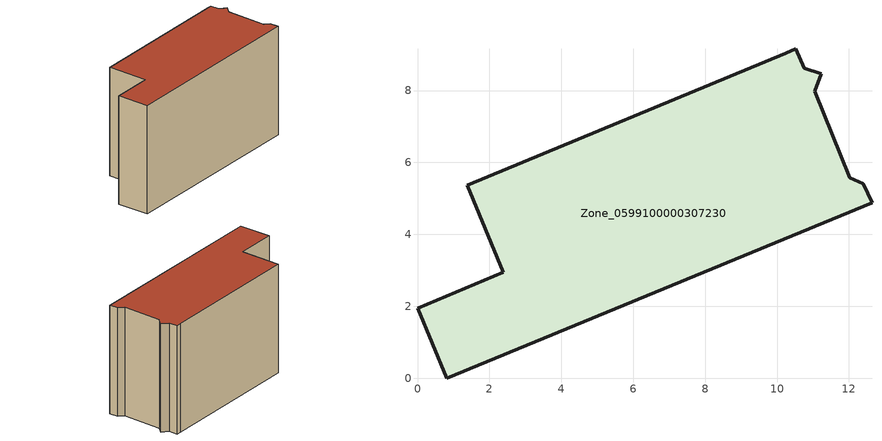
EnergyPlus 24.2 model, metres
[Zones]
Zone_0599100000307230
 floor ground (C_G): 0,1.95 2.39,2.94 1.38,5.36 10.24,9.03 10.52,9.16 10.76,8.62 11.23,8.46 11.05,7.98 12.02,5.57 12.4,5.41 12.64,4.88 0.82,0 z0
 wall outside (C_F): 2.39,2.94 0,1.95 0.82,0 12.64,4.88 12.4,5.41 12.02,5.57 11.05,7.98 11.23,8.46 10.76,8.62 10.52,9.16 10.24,9.03 1.38,5.36 2.39,2.94 z0:7.23
 roof outside (C_R): 10.52,9.16 10.24,9.03 1.38,5.36 2.39,2.94 0,1.95 0.82,0 12.64,4.88 12.4,5.41 12.02,5.57 11.05,7.98 11.23,8.46 10.76,8.62 z7.23
[BUILDING]
Pand.0599100000307230: North Axis=0; Terrain=City; Loads Convergence Tolerance Value=0.04; Temperature Convergence Tolerance Value=0.4; Solar Distribution=FullExterior; Maximum Number of Warmup Days=25; Minimum Number of Warmup Days=1
[Site:Location]
Rotterdam.The.Hague.AP_ZH_NLD Design_Conditions: Latitude=51.96; Longitude=4.45; Time Zone=1; Elevation=-4.5
[SITE:GROUNDTEMPERATURE:BUILDINGSURFACE]
18, 18, 18, 18, 18, 18, 18, 18, 18, 18, 18, 18
[MATERIAL] Thermal Absorptance=0.9; Solar Absorptance=0.7; Visible Absorptance=0.7
Name | Roughness | Thickness | Conductivity | Density | Specific Heat
G.TI.1946 | MediumSmooth | 0.15 | 1 | 540 | 1210
F.TI.1946 | Rough | 0.3 | 0.857143 | 1920 | 840
R.TI.1946 | MediumRough | 0.2 | 0.1 | 1500 | 1000
[CONSTRUCTION]
C_G: G.TI.1946
C_F: F.TI.1946
C_R: R.TI.1946
[ZONE]
Zone_0599100000307230: Type=1; Multiplier=1; Ceiling Height=Autocalculate; Volume=Autocalculate; Floor Area=autocalculate; Part of Total Floor Area=Yes
[ZONEINFILTRATION:DESIGNFLOWRATE]
Infil_Zone_0599100000307230: Zone or ZoneList or Space or SpaceList=Zone_0599100000307230; Schedule=AlwaysOn; Design Flow Rate Calculation Method=Flow/Area; Flow Rate per Floor Area=0.003; Constant Term Coefficient=1; Temperature Term Coefficient=0; Velocity Term Coefficient=0; Velocity Squared Term Coefficient=0
[HVACTEMPLATE:ZONE:IDEALLOADSAIRSYSTEM]
Zone_0599100000307230: Maximum Heating Supply Air Temperature=50; Minimum Cooling Supply Air Temperature=13; Maximum Heating Supply Air Humidity Ratio=0.0156; Minimum Cooling Supply Air Humidity Ratio=0.0077; Heating Limit=NoLimit; Cooling Limit=NoLimit; Dehumidification Control Type=ConstantSensibleHeatRatio; Cooling Sensible Heat Ratio=0.7; Dehumidification Setpoint=60; Humidification Control Type=None; Humidification Setpoint=30; Outdoor Air Method=None; Outdoor Air Flow Rate per Person=0.00944; Outdoor Air Flow Rate per Zone Floor Area=0; Outdoor Air Flow Rate per Zone=0; Demand Controlled Ventilation Type=None; Outdoor Air Economizer Type=NoEconomizer; Heat Recovery Type=None; Sensible Heat Recovery Effectiveness=0.7; Latent Heat Recovery Effectiveness=0.65
[ZONECONTROL:THERMOSTAT]
ThermostatControl_Zone_0599100000307230: Zone or ZoneList=Zone_0599100000307230; Control Type Schedule=DualSetpointControlType; Control 1=Thermostat_Zone_0599100000307230; Temperature Difference Between Cutout And Setpoint=0
[THERMOSTATSETPOINT:DUALSETPOINT]
Thermostat_Zone_0599100000307230: Heating Setpoint Temperature Schedule=HeatingSetpoint_Zone_0599100000307230; Cooling Setpoint Temperature Schedule=CoolingSetpoint_Zone_0599100000307230
[SCHEDULE:COMPACT]
HeatingSetpoint_Zone_0599100000307230: Through: 12/31, For: AllDays, Until: 24:00, 21
CoolingSetpoint_Zone_0599100000307230: Through: 12/31, For: AllDays, Until: 24:00, 24
DualSetpointControlType: Through: 12/31, For: AllDays, Until: 24:00, 4
AlwaysOn: Through: 12/31, For: AllDays, Until: 24:00, 1
